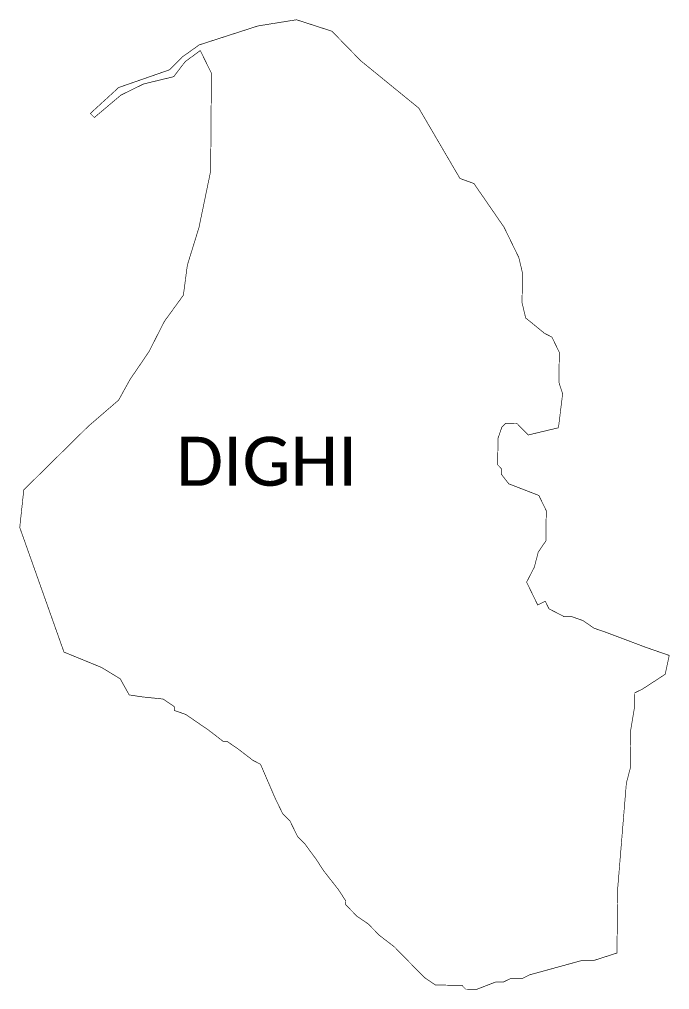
# Model space of a CAD drawing. Header units: metres. Extents: x 281616 to 285836, y 2018912 to 2022418.
# Drawn here: x 283846 to 285836, y 2019449 to 2022418 of the extents above; entities that cross this region are included whole.
import ezdxf

# ---------------------------------------------------------------- set-up
doc = ezdxf.new("R2010")
doc.units = ezdxf.units.M
doc.header["$MEASUREMENT"] = 0
doc.layers.add('VILLAGE NAME', color=250, linetype='Continuous')
doc.styles.get("Standard").update_dxf_attribs({"font": 'simplex.shx'})

msp = doc.modelspace()

# ---------------------------------------------------------------- linework, layer by layer
at = {"color": 6, "const_width": 2, "flags": 128}
msp.add_lwpolyline([(284062.8, 2022130.4), (284143.9, 2022204.6), (284147.9, 2022209.2), (284305.8, 2022264.2), (284343.9, 2022303.1), (284396.1, 2022340.2), (284575.6, 2022398.2), (284693.9, 2022417.2), (284802.3, 2022382.1), (284890.4, 2022291.8), (285068.2, 2022146.8), (285194.2, 2021931.5), (285237, 2021916), (285329.1, 2021782.5), (285374.4, 2021689.6), (285385.4, 2021643.3), (285384.4, 2021550.9), (285395.4, 2021504.6), (285452.7, 2021457.8), (285475.7, 2021446), (285498.3, 2021399.5), (285497.3, 2021307.1), (285508.5, 2021272.3), (285495.8, 2021168.5), (285403.2, 2021146.4), (285368.9, 2021181.5), (285334.2, 2021181.8), (285322.5, 2021170.4), (285310.6, 2021135.9), (285309.8, 2021055), (285321.2, 2021043.3), (285321, 2021026), (285343.8, 2020996.9), (285435.8, 2020961.3), (285458.4, 2020914.8), (285457.4, 2020822.4), (285433.9, 2020788), (285421.9, 2020741.9), (285398.3, 2020696), (285432.2, 2020626.3), (285455.4, 2020637.6), (285466.7, 2020614.4), (285512.7, 2020590.7), (285535.8, 2020590.7), (285570.3, 2020578.6), (285604.7, 2020555.1), (285639.2, 2020543.2), (285765.8, 2020495.6), (285834.8, 2020471.8), (285822.6, 2020414.2), (285752.9, 2020368.7), (285729.6, 2020357.4), (285729.2, 2020317), (285716.8, 2020242.1), (285715.6, 2020126.5), (285703.6, 2020080.5), (285677, 2019757.3), (285674.9, 2019561), (285605.3, 2019538.6), (285570.7, 2019539), (285408.4, 2019494.5), (285385.2, 2019483.2), (285350.6, 2019483.6), (285327.4, 2019472.3), (285304.3, 2019472.6), (285246.2, 2019450.1), (285211.6, 2019450.4), (285200.2, 2019462.1), (285119.3, 2019463), (285084.9, 2019486.5), (284993.5, 2019579.8), (284947.7, 2019615), (284913.4, 2019650), (284879, 2019673.5), (284844.8, 2019708.5), (284844.9, 2019720.1), (284822.2, 2019755), (284776.6, 2019813.2), (284753.9, 2019848.1), (284719.7, 2019894.7), (284696.9, 2019918), (284674.2, 2019964.5), (284651.4, 2019987.8), (284628.8, 2020034.3), (284583.7, 2020138.7), (284560.7, 2020150.5), (284514.9, 2020185.7), (284480.5, 2020209.1), (284468.9, 2020209.1), (284423.1, 2020244.4), (284354.3, 2020291.4), (284319.8, 2020303.3), (284319.9, 2020314.9), (284285.5, 2020338.3), (284222.1, 2020344.8), (284181.7, 2020350.9), (284154.4, 2020400), (284097.1, 2020435), (283982.1, 2020482), (283846.7, 2020863.4), (283859.1, 2020978.5), (284056.5, 2021173), (284149.3, 2021253), (284184.1, 2021315.9), (284213.4, 2021359), (284242.6, 2021402.1), (284289.4, 2021494), (284347.6, 2021574.2), (284359.8, 2021666.3), (284395.3, 2021781.3), (284431.1, 2021954), (284433.4, 2022253.6), (284399.3, 2022323), (284353, 2022288.8), (284318, 2022243), (284225.7, 2022220.6), (284156.3, 2022186.5), (284075.1, 2022118), (284062.8, 2022130.4)], dxfattribs=at)

# ---------------------------------------------------------------- texts
at = {"layer": 'VILLAGE NAME', "insert": (284325.4, 2021140.8), "char_height": 150, "attachment_point": 1}
msp.add_mtext_dynamic_manual_height_columns('{\\fCalibri|b0|i0|c0|p34;DIGHI}', width=1877.914, gutter_width=1, heights=[0], dxfattribs=at)

doc.saveas('drawing.dxf')
